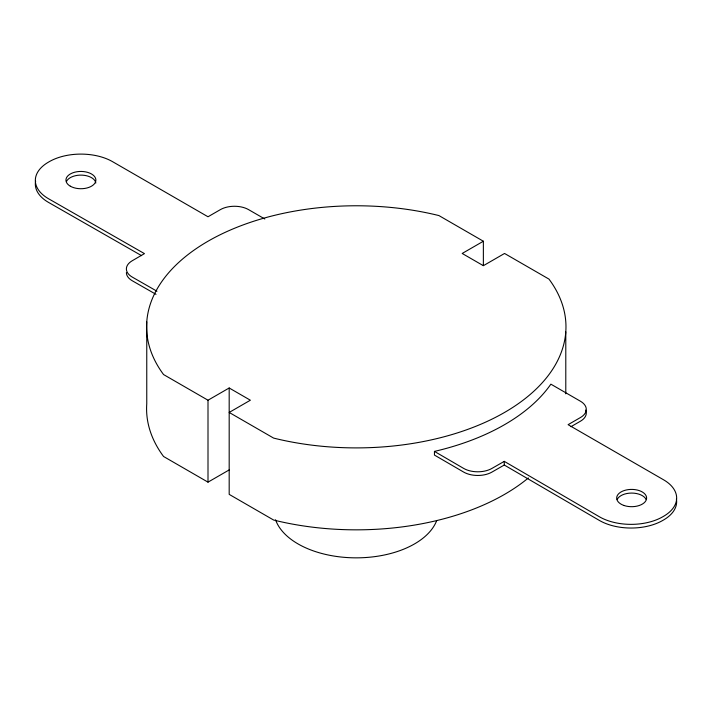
<?xml version="1.0" encoding="UTF-8"?>
<svg xmlns="http://www.w3.org/2000/svg" width="712" height="712" viewBox="0 0 712 712"><rect width="100%" height="100%" fill="white"/><g stroke="black" fill="none" stroke-linecap="round" stroke-linejoin="round"><path stroke-width="1.07" d="M483.368 241.235L438.93 215.576A209.693 121.067 0 0 0 208.002 241.235A209.693 121.067 0 0 0 163.564 374.557L208.002 400.215L229.184 387.987L250.366 400.215L229.184 412.444L273.622 438.094A209.693 121.067 0 0 0 504.55 412.444A209.693 121.067 0 0 0 548.988 279.113L504.55 253.463L483.368 265.692L462.186 253.463L483.368 241.235L483.368 265.594M146.761 321.842L146.761 403.775A209.693 121.067 0 0 0 163.564 456.49L208.002 482.149L229.184 469.92M570.944 426.693L580.44 421.21A19.989 11.543 0 0 0 585.629 410.094M504.265 461.358L491.867 468.452A19.989 11.543 0 0 1 463.646 468.407L434.453 451.399A209.693 121.067 0 0 0 550.874 384.16L580.485 401.257A19.989 11.543 0 0 1 580.44 417.543L568.096 424.672L663.539 479.772A44.767 25.846 0 0 1 663.059 516.601A44.767 25.846 0 0 1 599.273 516.707L504.265 461.358L504.265 465.025L599.273 520.383A44.767 25.846 0 0 0 663.059 520.267A44.767 25.846 0 0 0 676.4 498.996M504.265 465.025L491.867 472.127A19.989 11.543 0 0 1 463.646 472.074L434.453 455.075L434.453 451.399M141.581 255.653L48.585 202.439A44.767 25.846 0 0 1 35.627 181.088M156.952 291.217L132.245 277.075A19.989 11.543 0 0 1 132.165 260.788L144.456 253.623L48.585 198.773A44.767 25.846 0 0 1 48.781 161.953A44.767 25.846 0 0 1 112.558 161.668L208.002 216.768L220.346 209.648A19.989 11.543 0 0 1 248.568 209.622L264.802 218.993M155.999 294.341L132.245 280.75A19.989 11.543 0 0 1 126.38 272.607M565.791 331.837L565.791 393.843M229.184 387.987L229.184 494.377L273.622 520.036A209.693 121.067 0 0 0 528.357 477.957M208.002 400.215L208.002 482.149M66.439 181.516A14.979 8.651 0 0 1 82.218 175.143A14.979 8.651 0 0 1 95.826 183.002M617.179 499.477A14.979 8.651 0 0 1 631.642 493.069A14.979 8.651 0 0 1 646.113 499.477M436.643 520.73A82.378 47.562 0 0 1 355.448 557.843A82.378 47.562 0 0 1 275.562 519.796M70.319 186.197A14.979 8.651 0 0 0 95.372 182.325A14.979 8.651 0 0 0 77.029 171.734A14.979 8.651 0 0 0 70.319 186.197M624.157 505.538A14.979 8.651 0 0 0 646.621 498.053A14.979 8.651 0 0 0 624.157 490.559A14.979 8.651 0 0 0 624.157 505.538"/></g></svg>
